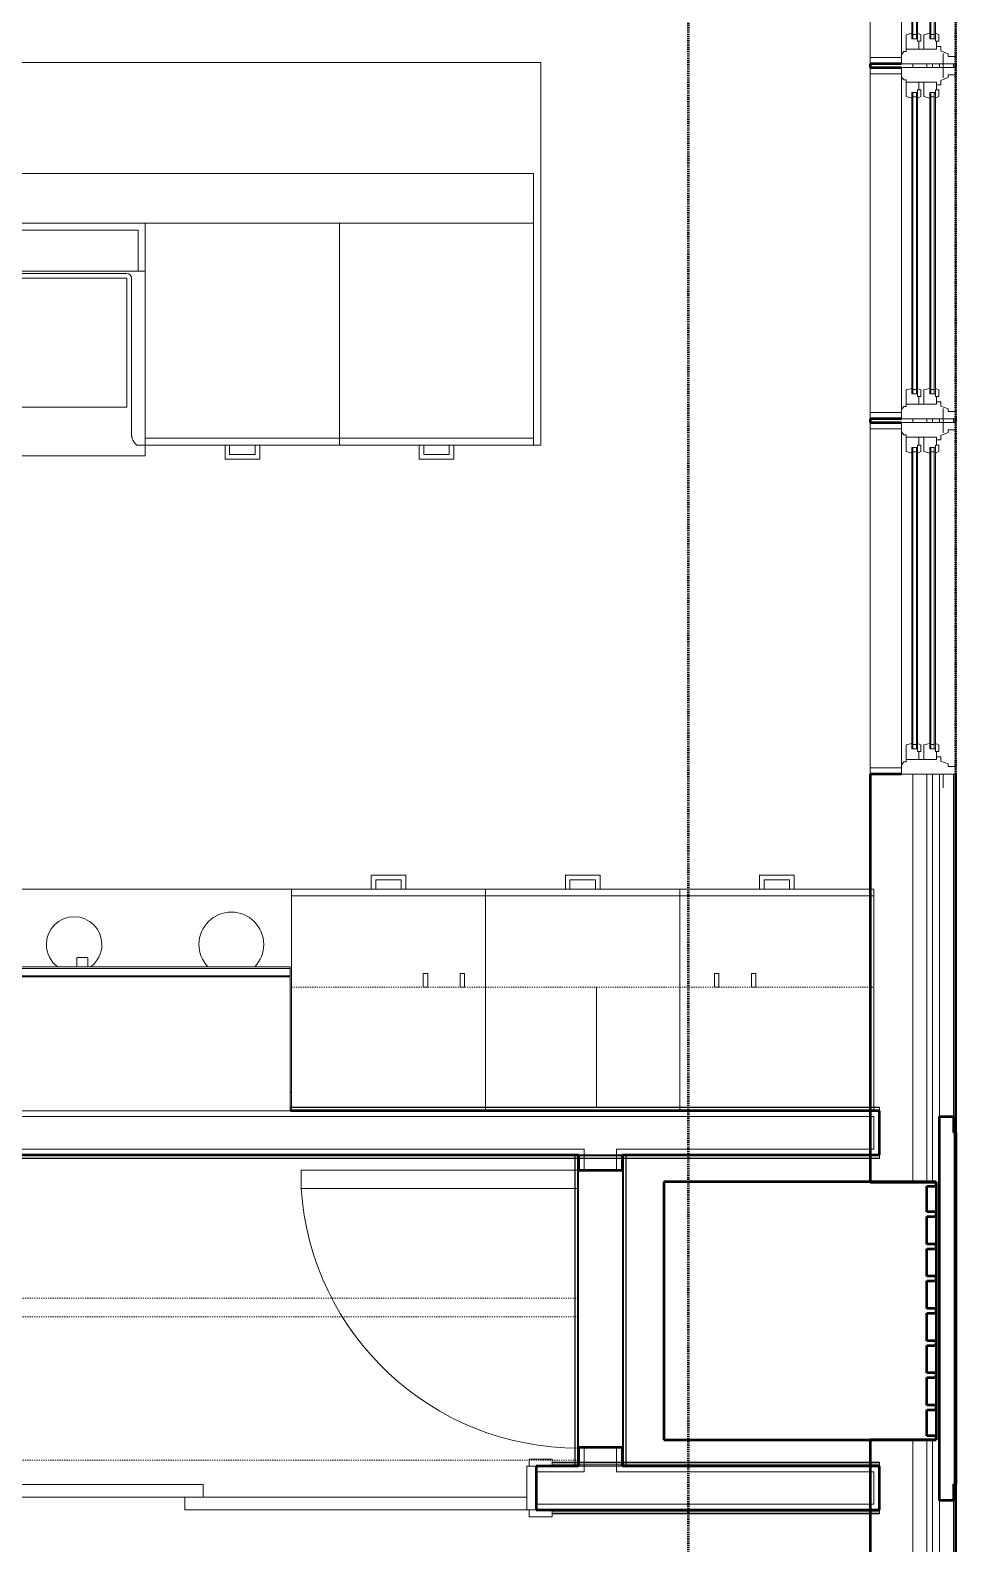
# Model space of a CAD drawing. Header units: inches. Extents: x -4235 to -464, y 9767 to 12347.
# Drawn here: x -2168 to -2067.9, y 10543.9 to 10707.6 of the extents above; entities that cross this region are included whole.
import ezdxf

# ---------------------------------------------------------------- set-up
doc = ezdxf.new("R2010")
doc.units = ezdxf.units.IN
doc.header["$MEASUREMENT"] = 0
doc.linetypes.add('Dash', pattern=[0.25, 0.125, -0.125])
doc.linetypes.add('Dash 1_16_', pattern=[0.125, 0.0625, -0.0625])
for name, color, linetype, lineweight in [('0-1', 170, 'Continuous', 5), ('0-2', 10, 'Continuous', 9), ('A-DOOR-1', 7, 'Continuous', 9), ('A-DOOR-2', 130, 'Continuous', 20), ('A-DOOR-FRAM-1', 130, 'Continuous', 20), ('A-GENM', 5, 'Continuous', 9), ('A-GENM-5', 5, 'Continuous', 50), ('A-GLAZ-1', 151, 'Continuous', 9), ('A-GLAZ-2', 151, 'Continuous', 20), ('A-GLAZ-3', 151, 'Continuous', 50), ('A-WALL', 113, 'Continuous', 13), ('A-WALL-1', 250, 'Continuous', 50), ('A-WALL-2', 50, 'Continuous', 13), ('A-WALL-3', 10, 'Continuous', 9), ('A-WALL-4', 254, 'Continuous', 9), ('A-WALL-5', 7, 'Continuous', 9), ('A-WALL-6', 113, 'Continuous', 9), ('A-WALL-7', 113, 'Continuous', 50), ('C-PROP-LINE-1', 91, 'Dash 1_16_', 50), ('P-SANR-FIXT-1', 7, 'Continuous', 9), ('P-SANR-FIXT-2', 254, 'Continuous', 9), ('Q-CASE-1', 254, 'Continuous', 9), ('Q-CASE-2', 7, 'Continuous', 9), ('Q-CASE-3', 7, 'Dash', 9), ('Q-CASE-4', 10, 'Continuous', 9), ('Q-CASE-HDLN-1', 7, 'Dash', 9), ('Q-SPCQ-1', 7, 'Continuous', 9)]:
    doc.layers.add(name, color=color, linetype=linetype, lineweight=lineweight)

# ---------------------------------------------------------------- blocks, each defined once
blk = doc.blocks.new('Basic Wall _ INT - W4BØF - _5_8 GYP - 2X4 WOOD_BATT_ - 5_8 GYP_ - ___-2694542-BACKGROUND - 3RD FLOOR')
at = {"layer": 'A-WALL-3'}
for p, q in [((-2139.89, 10591.11), (-2077.17, 10591.11)), ((-2077.17, 10591.17), (-2076.8, 10591.17)), ((-2077.17, 10591.11), (-2076.8, 10591.11)), ((-2076.8, 10591.11), (-2076.17, 10591.11)), ((-2076.17, 10591.11), (-2076.17, 10591.17)), ((-2076.17, 10590.96), (-2076.17, 10591.11)), ((-2077.17, 10590.88), (-2139.89, 10590.88)), ((-2077.17, 10590.75), (-2139.89, 10590.75)), ((-2076.8, 10590.88), (-2077.17, 10590.88)), ((-2076.8, 10590.75), (-2077.17, 10590.75)), ((-2076.17, 10590.75), (-2076.8, 10590.75)), ((-2076.17, 10590.89), (-2076.17, 10590.96)), ((-2076.17, 10590.75), (-2076.17, 10590.78))]:
    blk.add_line(p, q, dxfattribs=at)
at = {"layer": 'A-WALL-4'}
for p, q in [((-2139.89, 10591.17), (-2077.17, 10591.17)), ((-2076.8, 10591.17), (-2076.17, 10591.17)), ((-2076.17, 10591.17), (-2076.17, 10590.9)), ((-2076.17, 10590.88), (-2076.8, 10590.88)), ((-2076.17, 10590.9), (-2076.17, 10590.88)), ((-2076.17, 10590.88), (-2076.17, 10590.86)), ((-2076.17, 10590.86), (-2076.17, 10590.8)), ((-2076.17, 10590.8), (-2076.17, 10590.75))]:
    blk.add_line(p, q, dxfattribs=at)
blk = doc.blocks.new('Basic Wall _ INT - W4BØF - _5_8 GYP - 2X4 WOOD_BATT_ - 5_8 GYP_ - ___-2694541-BACKGROUND - 3RD FLOOR')
at = {"layer": 'A-WALL-3'}
for p, q in [((-2109.14, 10585.65), (-2109.02, 10585.65)), ((-2109.02, 10585.65), (-2108.93, 10585.65)), ((-2108.93, 10585.65), (-2108.87, 10585.65)), ((-2103.97, 10586), (-2108.72, 10586)), ((-2108.72, 10585.65), (-2103.97, 10585.65)), ((-2103.83, 10585.65), (-2103.77, 10585.65)), ((-2103.77, 10585.65), (-2103.68, 10585.65)), ((-2103.68, 10585.65), (-2103.56, 10585.65)), ((-2076.17, 10586), (-2077.17, 10586)), ((-2077.17, 10585.65), (-2076.17, 10585.65)), ((-2076.17, 10585.98), (-2076.17, 10586)), ((-2076.17, 10585.8), (-2076.17, 10585.86)), ((-2076.17, 10585.65), (-2076.17, 10585.8)), ((-2076.17, 10585.59), (-2076.17, 10585.65))]:
    blk.add_line(p, q, dxfattribs=at)
at = {"layer": 'A-WALL-4'}
for p, q in [((-2108.72, 10586), (-2261.29, 10586)), ((-2260.87, 10585.65), (-2109.14, 10585.65)), ((-2109.14, 10585.59), (-2109.02, 10585.59)), ((-2109.02, 10585.59), (-2108.93, 10585.59)), ((-2108.93, 10585.59), (-2108.87, 10585.59)), ((-2108.72, 10585.88), (-2103.97, 10585.88)), ((-2108.72, 10585.59), (-2103.97, 10585.59)), ((-2077.17, 10586), (-2103.97, 10586)), ((-2103.83, 10585.59), (-2103.77, 10585.59)), ((-2103.77, 10585.59), (-2103.68, 10585.59)), ((-2103.68, 10585.59), (-2103.56, 10585.59)), ((-2103.56, 10585.65), (-2077.17, 10585.65)), ((-2077.17, 10585.88), (-2076.17, 10585.88)), ((-2077.17, 10585.59), (-2076.17, 10585.59)), ((-2076.17, 10586), (-2076.17, 10585.96)), ((-2076.17, 10585.96), (-2076.17, 10585.9)), ((-2076.17, 10585.9), (-2076.17, 10585.89)), ((-2076.17, 10585.89), (-2076.17, 10585.88)), ((-2076.17, 10585.88), (-2076.17, 10585.88)), ((-2076.17, 10585.88), (-2076.17, 10585.71)), ((-2076.17, 10585.71), (-2076.17, 10585.59))]:
    blk.add_line(p, q, dxfattribs=at)
at = {"layer": 'A-WALL-5'}
for p, q in [((-2261.29, 10585.88), (-2108.72, 10585.88)), ((-2260.87, 10585.59), (-2109.14, 10585.59)), ((-2103.97, 10585.88), (-2077.17, 10585.88)), ((-2103.56, 10585.59), (-2077.17, 10585.59))]:
    blk.add_line(p, q, dxfattribs=at)
blk = doc.blocks.new('Basic Wall _ INT - W4BØF - _5_8 GYP - 2X4 WOOD_BATT_ - 5_8 GYP_ - ___-2694543-BACKGROUND - 3RD FLOOR')
at = {"layer": 'A-WALL-3'}
for p, q in [((-2111.57, 10547.6), (-2112.79, 10547.6)), ((-2076.17, 10547.6), (-2077.17, 10547.6)), ((-2077.17, 10547.25), (-2076.17, 10547.25)), ((-2076.17, 10547.58), (-2076.17, 10547.6)), ((-2076.17, 10547.25), (-2076.17, 10547.46)), ((-2076.17, 10547.19), (-2076.17, 10547.25))]:
    blk.add_line(p, q, dxfattribs=at)
at = {"layer": 'A-WALL-4'}
for p, q in [((-2077.17, 10547.6), (-2111.57, 10547.6)), ((-2111.57, 10547.25), (-2077.17, 10547.25)), ((-2077.17, 10547.48), (-2076.17, 10547.48)), ((-2077.17, 10547.19), (-2076.17, 10547.19)), ((-2076.17, 10547.6), (-2076.17, 10547.56)), ((-2076.17, 10547.56), (-2076.17, 10547.48)), ((-2076.17, 10547.48), (-2076.17, 10547.19))]:
    blk.add_line(p, q, dxfattribs=at)
at = {"layer": 'A-WALL-5'}
for p, q in [((-2111.57, 10547.48), (-2077.17, 10547.48)), ((-2111.57, 10547.19), (-2077.17, 10547.19))]:
    blk.add_line(p, q, dxfattribs=at)
blk = doc.blocks.new('Basic Wall _ INT - W4BØF - _5_8 GYP - 2X4 WOOD_BATT_ - 5_8 GYP_ - ___-2694544-BACKGROUND - 3RD FLOOR')
at = {"layer": 'A-WALL-3'}
for p, q in [((-2111.57, 10552.35), (-2113.32, 10552.35)), ((-2109.14, 10552.71), (-2109.02, 10552.71)), ((-2109.02, 10552.71), (-2108.93, 10552.71)), ((-2108.93, 10552.71), (-2108.87, 10552.71)), ((-2108.72, 10552.71), (-2103.97, 10552.71)), ((-2103.97, 10552.35), (-2108.72, 10552.35)), ((-2103.83, 10552.71), (-2103.77, 10552.71)), ((-2103.77, 10552.71), (-2103.68, 10552.71)), ((-2103.68, 10552.71), (-2103.56, 10552.71)), ((-2077.17, 10552.71), (-2076.17, 10552.71)), ((-2076.17, 10552.35), (-2077.17, 10552.35)), ((-2076.17, 10552.71), (-2076.17, 10552.77)), ((-2076.17, 10552.56), (-2076.17, 10552.71)), ((-2076.17, 10552.49), (-2076.17, 10552.56)), ((-2076.17, 10552.35), (-2076.17, 10552.38))]:
    blk.add_line(p, q, dxfattribs=at)
at = {"layer": 'A-WALL-4'}
for p, q in [((-2111.57, 10552.71), (-2109.14, 10552.71)), ((-2108.72, 10552.35), (-2111.57, 10552.35)), ((-2109.14, 10552.77), (-2109.02, 10552.77)), ((-2109.02, 10552.77), (-2108.93, 10552.77)), ((-2108.93, 10552.77), (-2108.87, 10552.77)), ((-2108.72, 10552.77), (-2103.97, 10552.77)), ((-2104.01, 10552.48), (-2108.68, 10552.48)), ((-2077.17, 10552.35), (-2103.97, 10552.35)), ((-2103.83, 10552.77), (-2103.77, 10552.77)), ((-2103.77, 10552.77), (-2103.68, 10552.77)), ((-2103.68, 10552.77), (-2103.56, 10552.77)), ((-2103.56, 10552.71), (-2077.17, 10552.71)), ((-2077.17, 10552.77), (-2076.17, 10552.77)), ((-2076.17, 10552.48), (-2077.17, 10552.48)), ((-2076.17, 10552.77), (-2076.17, 10552.48)), ((-2076.17, 10552.48), (-2076.17, 10552.44)), ((-2076.17, 10552.48), (-2076.17, 10552.48)), ((-2076.17, 10552.44), (-2076.17, 10552.42)), ((-2076.17, 10552.42), (-2076.17, 10552.4)), ((-2076.17, 10552.4), (-2076.17, 10552.35))]:
    blk.add_line(p, q, dxfattribs=at)
at = {"layer": 'A-WALL-5'}
for p, q in [((-2111.57, 10552.77), (-2109.14, 10552.77)), ((-2108.72, 10552.48), (-2111.57, 10552.48)), ((-2077.17, 10552.48), (-2103.97, 10552.48)), ((-2103.56, 10552.77), (-2077.17, 10552.77))]:
    blk.add_line(p, q, dxfattribs=at)
blk = doc.blocks.new('Basic Wall _ INT - W4BØF - _5_8 GYP - 2X4 WOOD_BATT_ - 5_8 GYP_ - ___-2694545-BACKGROUND - 3RD FLOOR')
at = {"layer": 'A-WALL-3'}
for p, q in [((-2109.07, 10586), (-2109.14, 10586)), ((-2109.14, 10586), (-2108.85, 10586)), ((-2108.93, 10586), (-2109.07, 10586)), ((-2109.07, 10585.85), (-2109.07, 10585.8)), ((-2109.07, 10585.79), (-2109.07, 10585.71)), ((-2109.07, 10585.69), (-2109.07, 10585.59)), ((-2108.86, 10586), (-2108.93, 10586)), ((-2108.85, 10586), (-2108.79, 10586)), ((-2108.72, 10586), (-2108.75, 10586)), ((-2108.85, 10552.35), (-2109.14, 10552.35)), ((-2109.14, 10552.35), (-2109.07, 10552.35)), ((-2109.07, 10552.75), (-2109.07, 10552.65)), ((-2109.07, 10552.64), (-2109.07, 10552.56)), ((-2109.07, 10552.55), (-2109.07, 10552.5)), ((-2109.07, 10552.35), (-2108.93, 10552.35)), ((-2108.93, 10552.35), (-2108.86, 10552.35)), ((-2108.79, 10552.35), (-2108.85, 10552.35)), ((-2108.75, 10552.35), (-2108.72, 10552.35))]:
    blk.add_line(p, q, dxfattribs=at)
at = {"layer": 'A-WALL-4'}
for p, q in [((-2109.14, 10585.85), (-2109.14, 10585.8)), ((-2109.14, 10585.79), (-2109.14, 10585.71)), ((-2109.14, 10585.69), (-2109.14, 10585.59)), ((-2109.07, 10585.59), (-2109.07, 10552.77)), ((-2108.79, 10586), (-2108.77, 10586)), ((-2108.77, 10586), (-2108.72, 10586)), ((-2108.72, 10584.35), (-2108.72, 10586)), ((-2108.72, 10552.35), (-2108.72, 10554.35)), ((-2109.14, 10552.76), (-2109.14, 10552.65)), ((-2109.14, 10552.64), (-2109.14, 10552.56)), ((-2109.14, 10552.55), (-2109.14, 10552.5)), ((-2108.77, 10552.35), (-2108.79, 10552.35)), ((-2108.72, 10552.35), (-2108.77, 10552.35))]:
    blk.add_line(p, q, dxfattribs=at)
at = {"layer": 'A-WALL-5'}
for p, q in [((-2109.14, 10585.59), (-2109.14, 10552.77)), ((-2108.85, 10586), (-2108.85, 10552.35)), ((-2108.72, 10554.35), (-2108.72, 10584.35))]:
    blk.add_line(p, q, dxfattribs=at)
blk = doc.blocks.new('Basic Wall _ INT - W4BØF - _5_8 GYP - 2X4 WOOD_BATT_ - 5_8 GYP_ - ___-2694546-BACKGROUND - 3RD FLOOR')
at = {"layer": 'A-WALL-3'}
for p, q in [((-2103.95, 10586), (-2103.97, 10586)), ((-2103.91, 10586), (-2103.85, 10586)), ((-2103.85, 10586), (-2103.56, 10586)), ((-2103.77, 10586), (-2103.83, 10586)), ((-2103.62, 10586), (-2103.77, 10586)), ((-2103.56, 10586), (-2103.62, 10586)), ((-2103.62, 10585.85), (-2103.62, 10585.8)), ((-2103.62, 10585.79), (-2103.62, 10585.71)), ((-2103.62, 10585.69), (-2103.62, 10585.59)), ((-2103.97, 10552.35), (-2103.95, 10552.35)), ((-2103.85, 10552.35), (-2103.91, 10552.35)), ((-2103.56, 10552.35), (-2103.85, 10552.35)), ((-2103.83, 10552.35), (-2103.77, 10552.35)), ((-2103.77, 10552.35), (-2103.62, 10552.35)), ((-2103.62, 10552.74), (-2103.62, 10552.65)), ((-2103.62, 10552.63), (-2103.62, 10552.56)), ((-2103.62, 10552.35), (-2103.56, 10552.35))]:
    blk.add_line(p, q, dxfattribs=at)
at = {"layer": 'A-WALL-4'}
for p, q in [((-2103.97, 10586), (-2103.93, 10586)), ((-2103.97, 10584.35), (-2103.97, 10586)), ((-2103.93, 10586), (-2103.91, 10586)), ((-2103.62, 10585.59), (-2103.62, 10552.77)), ((-2103.56, 10585.85), (-2103.56, 10585.8)), ((-2103.56, 10585.79), (-2103.56, 10585.71)), ((-2103.56, 10585.69), (-2103.56, 10585.59)), ((-2103.97, 10552.35), (-2103.97, 10554.35)), ((-2103.93, 10552.35), (-2103.97, 10552.35)), ((-2103.91, 10552.35), (-2103.93, 10552.35)), ((-2103.56, 10552.74), (-2103.56, 10552.65)), ((-2103.56, 10552.62), (-2103.56, 10552.56))]:
    blk.add_line(p, q, dxfattribs=at)
at = {"layer": 'A-WALL-5'}
for p, q in [((-2103.85, 10552.35), (-2103.85, 10586)), ((-2103.56, 10585.59), (-2103.56, 10552.77)), ((-2103.97, 10554.35), (-2103.97, 10584.35))]:
    blk.add_line(p, q, dxfattribs=at)
blk = doc.blocks.new('SWING - SINGLE - FLUSH - 30_ x 70_ - MAGIC PAK DOOR - ACOUSTICAL SEAL - IN CLOSET-3199421-BACKGROUND - 3RD FLOOR')
at = {"layer": 'A-DOOR-1'}
blk.add_arc((15, 2.375), 30.067, 93.81407, 180, dxfattribs=at)
at = {"layer": 'A-DOOR-2'}
for p, q in [((13, 2.375), (13, 32.375)), ((15, 32.375), (13, 32.375)), ((15, 2.375), (15, 32.375)), ((15, 2.375), (13, 2.375))]:
    blk.add_line(p, q, dxfattribs=at)
blk = doc.blocks.new('SLIDING - FLUSH - 6-0 x 6-8-3203587-BACKGROUND - 3RD FLOOR')
at = {"layer": 'A-DOOR-1'}
for p, q in [((-36.25, 3), (-38.75, 3)), ((-38.75, 3), (-38.75, 2.25)), ((-38.75, 2.25), (-36.25, 2.25)), ((-36.25, 2.25), (-36.25, 3)), ((36.25, 3), (36.25, 2.25)), ((38.75, 3), (36.25, 3)), ((36.25, 2.25), (38.75, 2.25)), ((38.75, 2.25), (38.75, 3)), ((-36.25, -2.5), (-38.75, -2.5)), ((-38.75, -2.5), (-38.75, -3.25)), ((-38.75, -3.25), (-36.25, -3.25)), ((-36.25, -3.25), (-36.25, -2.5)), ((38.75, -2.5), (36.25, -2.5)), ((36.25, -2.5), (36.25, -3.25)), ((36.25, -3.25), (38.75, -3.25)), ((38.75, -3.25), (38.75, -2.5))]:
    blk.add_line(p, q, dxfattribs=at)
at = {"layer": 'A-DOOR-2'}
for p, q in [((1, 2.25), (-36, 2.25)), ((-36, 2.25), (-36, 0.875)), ((1, 0.875), (1, 2.25)), ((-36, 0.875), (1, 0.875)), ((36, 0.875), (-1, 0.875)), ((-1, 0.875), (-1, -0.5)), ((36, -0.5), (36, 0.875)), ((-1, -0.5), (36, -0.5))]:
    blk.add_line(p, q, dxfattribs=at)
at = {"layer": 'A-DOOR-FRAM-1'}
for p, q in [((-36, 2.25), (-37, 2.25)), ((-37, 2.25), (-37, -2.5)), ((-36, -2.5), (-36, 2.25)), ((37, 2.25), (36, 2.25)), ((36, 2.25), (36, -2.5)), ((37, -2.5), (37, 2.25)), ((-37, -2.5), (-36, -2.5)), ((36, -2.5), (37, -2.5))]:
    blk.add_line(p, q, dxfattribs=at)
blk = doc.blocks.new('OD_CW_Closet - OD_CW_Closet-3211085-BACKGROUND - 3RD FLOOR')
at = {"layer": 'Q-CASE-HDLN-1'}
for p, q in [((0.74, -24), (0.74, 9)), ((0.74, 9), (153.3, 9)), ((0.74, -6.5), (153.3, -6.5)), ((0.74, -8.5), (153.3, -8.5)), ((153.3, -24), (0.74, -24))]:
    blk.add_line(p, q, dxfattribs=at)
blk = doc.blocks.new('Range - 24_ x 30_-V230-BACKGROUND - 3RD FLOOR')
at = {"layer": 'Q-SPCQ-1'}
blk.add_line((0, 22), (0.12, 22), dxfattribs=at)
for centre, radius, start, end in [((6.5, 6), 3.5, 136.4352, 180), ((6.5, 6), 3.5, 81.0228, 98.9772), ((6.5, 6), 3.5, 360, 43.611), ((23.5, 6), 3, 126.1227, 180), ((23.5, 6), 3, 360, 53.8773), ((6.5, 6), 3.5, 180, 0), ((23.5, 6), 3, 180, 360)]:
    blk.add_arc(centre, radius, start, end, dxfattribs=at)
blk = doc.blocks.new('Base Cabinet 4 Drawer 254 - Base Cabinet 4 Drawer 254 21_-2569778-BACKGROUND - 3RD FLOOR')
at = {"layer": 'Q-CASE-1'}
for p, q in [((-9.76, 24), (11.24, 24)), ((-9.76, 23.25), (-9.76, 24)), ((11.24, 23.25), (-9.76, 23.25)), ((-9.76, 23.25), (-9.76, 0.37)), ((-0.64, 24), (-1.14, 24)), ((2.11, 24), (2.61, 24)), ((11.24, 24), (11.24, 23.25)), ((11.24, 0.37), (11.24, 23.25))]:
    blk.add_line(p, q, dxfattribs=at)
at = {"layer": 'Q-CASE-2'}
for p, q in [((2.61, 25.5), (-1.14, 25.5)), ((-1.14, 25.5), (-1.14, 24)), ((-0.64, 24), (-0.64, 25)), ((-0.64, 25), (2.11, 25)), ((2.11, 25), (2.11, 24)), ((2.61, 24), (2.61, 25.5))]:
    blk.add_line(p, q, dxfattribs=at)
at = {"layer": 'Q-CASE-4'}
for p, q in [((-0.64, 24), (-1.14, 24)), ((-0.64, 24), (-1.14, 24)), ((-0.64, 24), (-1.14, 24)), ((2.11, 24), (2.61, 24)), ((2.11, 24), (2.61, 24)), ((2.11, 24), (2.61, 24)), ((-9.76, 0.37), (-9.76, 0)), ((11.24, 0), (11.24, 0.37)), ((-9.76, 0), (11.24, 0))]:
    blk.add_line(p, q, dxfattribs=at)
blk = doc.blocks.new('Base Cabinet 3 Drawer 230 - Base Cabinet 3 Drawer 230 21_-2578998-BACKGROUND - 3RD FLOOR')
at = {"layer": 'Q-CASE-1'}
for p, q in [((-9.76, 24), (11.24, 24)), ((-9.76, 23.25), (-9.76, 24)), ((11.24, 23.25), (-9.76, 23.25)), ((-9.76, 23.25), (-9.76, 0.38)), ((-0.64, 24), (-1.14, 24)), ((2.11, 24), (2.61, 24)), ((11.24, 24), (11.24, 23.25)), ((11.24, 0.38), (11.24, 23.25))]:
    blk.add_line(p, q, dxfattribs=at)
at = {"layer": 'Q-CASE-2'}
for p, q in [((2.61, 25.5), (-1.14, 25.5)), ((-1.14, 25.5), (-1.14, 24)), ((-0.64, 24), (-0.64, 25)), ((-0.64, 25), (2.11, 25)), ((2.11, 25), (2.11, 24)), ((2.61, 24), (2.61, 25.5))]:
    blk.add_line(p, q, dxfattribs=at)
at = {"layer": 'Q-CASE-4'}
for p, q in [((-0.64, 24), (-1.14, 24)), ((-0.64, 24), (-1.14, 24)), ((2.11, 24), (2.61, 24)), ((2.11, 24), (2.61, 24)), ((-9.76, 0.38), (-9.76, 0)), ((11.24, 0), (11.24, 0.38)), ((-9.76, 0), (11.24, 0))]:
    blk.add_line(p, q, dxfattribs=at)
blk = doc.blocks.new('Base Cabinet 3 Drawer 230 - Base Cabinet 3 Drawer 230 21_-V231-BACKGROUND - 3RD FLOOR')
at = {"layer": 'Q-CASE-1'}
for p, q in [((-9.76, 24), (10.84, 24)), ((-9.76, 23.25), (-9.76, 24)), ((10.84, 23.25), (-9.76, 23.25)), ((-9.76, 23.25), (-9.76, 0.37)), ((-0.64, 24), (-1.14, 24)), ((2.11, 24), (2.61, 24)), ((11.24, 24), (11.24, 23.25)), ((11.24, 0), (11.24, 23.25))]:
    blk.add_line(p, q, dxfattribs=at)
at = {"layer": 'Q-CASE-2'}
for p, q in [((2.61, 25.5), (-1.14, 25.5)), ((-1.14, 25.5), (-1.14, 24)), ((-0.64, 24), (-0.64, 25)), ((-0.64, 25), (2.11, 25)), ((2.11, 25), (2.11, 24)), ((2.61, 24), (2.61, 25.5))]:
    blk.add_line(p, q, dxfattribs=at)
at = {"layer": 'Q-CASE-4'}
for p, q in [((-0.64, 24), (-1.14, 24)), ((-0.64, 24), (-1.14, 24)), ((2.11, 24), (2.61, 24)), ((2.11, 24), (2.61, 24)), ((10.84, 24), (11.21, 24)), ((11.21, 23.25), (10.84, 23.25)), ((-9.76, 0.37), (-9.76, 0)), ((-9.76, 0), (10.84, 0)), ((10.84, 0), (11.21, 0))]:
    blk.add_line(p, q, dxfattribs=at)
blk = doc.blocks.new('300 Series Wall Hung Cabinet_302 - 30_ X 36_-2573882-BACKGROUND - 3RD FLOOR')
at = {"layer": 'Q-CASE-2'}
for p, q in [((-1.76, 14.69), (-2.25, 14.69)), ((-2.25, 14.69), (-2.25, 13.19)), ((-1.76, 13.19), (-2.25, 13.19)), ((-1.76, 13.19), (-1.76, 14.69)), ((2.24, 14.69), (1.75, 14.69)), ((1.75, 14.69), (1.75, 13.19)), ((2.24, 13.19), (1.75, 13.19)), ((2.24, 13.19), (2.24, 14.69))]:
    blk.add_line(p, q, dxfattribs=at)
at = {"layer": 'Q-CASE-3'}
for p, q in [((-15, 0.19), (-15, 13.19)), ((-15, 13.19), (15, 13.19)), ((15, 13.19), (15, 0.19)), ((15, 0.19), (-15, 0.19))]:
    blk.add_line(p, q, dxfattribs=at)
blk = doc.blocks.new('30quot_MicrowaveVent_11166 - 70cm miele oven-2322118-BACKGROUND - 3RD FLOOR')
at = {"layer": 'Q-CASE-2'}
for p, q in [((-14.2, -14.49), (-14.2, 0)), ((15.68, 0), (-14.2, 0)), ((15.68, 0), (15.68, -14.49)), ((15.68, -14.49), (-14.2, -14.49)), ((-14.2, -14.61), (15.68, -14.61)), ((-14.2, -15.39), (-14.2, -14.61)), ((15.68, -14.61), (15.68, -15.39)), ((-14.2, -15.6), (-14.2, -15.39)), ((-14.2, -15.39), (15.68, -15.39)), ((-14.2, -15.6), (15.68, -15.6)), ((7.69, -16.55), (7.69, -15.63)), ((8.88, -15.63), (8.88, -16.55)), ((15.68, -15.39), (15.68, -15.6)), ((7.69, -16.6), (8.88, -16.6))]:
    blk.add_line(p, q, dxfattribs=at)
blk = doc.blocks.new('Vanity Cabinet-Double Door - 33_-V233-BACKGROUND - 3RD FLOOR')
at = {"layer": 'Q-CASE-1'}
for p, q in [((-15.76, 5.17), (-15.76, 0)), ((-15.76, 5.17), (-15.76, 0)), ((-15.01, 5.2), (-15.01, 0.75)), ((16.49, 0.75), (16.49, 5.16)), ((17.24, 0), (17.24, 5.2)), ((17.24, 0), (17.24, 5.2)), ((-15.01, 0.75), (-0.34, 0.75)), ((1.82, 0.75), (16.49, 0.75))]:
    blk.add_line(p, q, dxfattribs=at)
at = {"layer": 'Q-CASE-4'}
blk.add_line((-15.76, 0), (17.24, 0), dxfattribs=at)
blk.add_line((-15.76, 0), (17.24, 0), dxfattribs=at)
blk.add_line((-15.76, 0), (17.24, 0), dxfattribs=at)
blk = doc.blocks.new('Base Cabinet 3 Drawer 230 - Base Cabinet 3 Drawer 230 21_-V234-BACKGROUND - 3RD FLOOR')
at = {"layer": 'Q-CASE-1'}
for p, q in [((-9.76, 24), (11.24, 24)), ((-9.76, 23.25), (-9.76, 24)), ((11.24, 23.25), (-9.76, 23.25)), ((-9.76, 23.25), (-9.76, 0)), ((-0.64, 24), (-1.14, 24)), ((2.11, 24), (2.61, 24)), ((11.24, 24), (11.24, 23.25)), ((11.24, 0), (11.24, 23.25)), ((-9.76, 0), (11.24, 0))]:
    blk.add_line(p, q, dxfattribs=at)
at = {"layer": 'Q-CASE-2'}
for p, q in [((2.61, 25.5), (-1.14, 25.5)), ((-1.14, 25.5), (-1.14, 24)), ((-0.64, 24), (-0.64, 25)), ((-0.64, 25), (2.11, 25)), ((2.11, 25), (2.11, 24)), ((2.61, 24), (2.61, 25.5))]:
    blk.add_line(p, q, dxfattribs=at)
at = {"layer": 'Q-CASE-4'}
for p, q in [((-0.64, 24), (-1.14, 24)), ((-0.64, 24), (-1.14, 24)), ((2.11, 24), (2.61, 24)), ((2.11, 24), (2.61, 24))]:
    blk.add_line(p, q, dxfattribs=at)
blk = doc.blocks.new('Stainless Steel Farmhous Kitchen Sink - Stainless Steel Farmhous Kitchen Sink-V258-BACKGROUND - 3RD FLOOR')
at = {"layer": 'P-SANR-FIXT-1'}
for p, q in [((-33, 22.2), (-33, 21.04)), ((0, 22.2), (-33, 22.2)), ((0, 21.04), (0, 22.2)), ((-31, 3), (-31, 16.96)), ((-31, 16.96), (-2, 16.96)), ((-2, 16.96), (-2, 3)), ((-17.08, 3), (-31, 3)), ((-2, 3), (-15.65, 3))]:
    blk.add_line(p, q, dxfattribs=at)
at = {"layer": 'P-SANR-FIXT-2'}
for p, q in [((-33, 21.04), (-33, 2.25)), ((0, 2.25), (0, 21.04)), ((-33, 2.25), (-17.09, 2.25)), ((-15.89, 2.25), (0, 2.25))]:
    blk.add_line(p, q, dxfattribs=at)
blk = doc.blocks.new('300 Series Wall Hung Cabinet_302 - 33_ X 36_-2610278-BACKGROUND - 3RD FLOOR')
at = {"layer": 'Q-CASE-2'}
for p, q in [((-1.76, 14.69), (-2.25, 14.69)), ((-2.25, 14.69), (-2.25, 13.19)), ((-1.76, 13.19), (-2.25, 13.19)), ((-1.76, 13.19), (-1.76, 14.69)), ((2.24, 14.69), (1.75, 14.69)), ((1.75, 14.69), (1.75, 13.19)), ((2.24, 13.19), (1.75, 13.19)), ((2.24, 13.19), (2.24, 14.69))]:
    blk.add_line(p, q, dxfattribs=at)
at = {"layer": 'Q-CASE-3'}
for p, q in [((-16.5, 0.19), (-16.5, 13.19)), ((-16.5, 13.19), (16.5, 13.19)), ((16.5, 13.19), (16.5, 0.19)), ((16.5, 0.19), (-16.5, 0.19))]:
    blk.add_line(p, q, dxfattribs=at)
blk = doc.blocks.new('CTR - 1st Phase - Unit Layouts_rvt-2-BACKGROUND - 3RD FLOOR')
at = {"layer": 'A-WALL-1'}
for p, q in [((-2076.17, 10590.75), (-2139.89, 10590.75)), ((-2076.17, 10590.13), (-2076.17, 10590.75)), ((-2076.17, 10586.63), (-2076.17, 10590.13)), ((-2076.17, 10586), (-2076.17, 10586.63)), ((-2261.29, 10586), (-2108.72, 10586)), ((-2108.72, 10586), (-2108.72, 10584.35)), ((-2103.97, 10586), (-2076.17, 10586)), ((-2103.97, 10584.35), (-2103.97, 10586)), ((-2108.72, 10584.35), (-2103.97, 10584.35)), ((-2103.97, 10554.35), (-2108.72, 10554.35)), ((-2108.72, 10554.35), (-2108.72, 10552.35)), ((-2103.97, 10552.35), (-2103.97, 10554.35)), ((-2108.72, 10552.35), (-2113.32, 10552.35)), ((-2113.32, 10552.35), (-2113.32, 10547.6)), ((-2076.17, 10552.35), (-2103.97, 10552.35)), ((-2076.17, 10551.73), (-2076.17, 10552.35)), ((-2076.17, 10548.23), (-2076.17, 10551.73)), ((-2113.32, 10547.6), (-2076.17, 10547.6)), ((-2076.17, 10547.6), (-2076.17, 10548.23))]:
    blk.add_line(p, q, dxfattribs=at)
at = {"layer": 'A-WALL-2'}
for p, q in [((-2239.4, 10590.13), (-2076.8, 10590.13)), ((-2076.8, 10586.63), (-2076.8, 10590.13)), ((-2250.56, 10586.63), (-2108.1, 10586.63)), ((-2108.1, 10586), (-2108.1, 10586.63)), ((-2104.6, 10586.63), (-2076.8, 10586.63)), ((-2104.6, 10586), (-2104.6, 10586.63)), ((-2108.1, 10586), (-2108.1, 10584.35)), ((-2104.6, 10586), (-2104.6, 10584.35)), ((-2108.1, 10554.35), (-2108.1, 10552.35)), ((-2104.6, 10554.35), (-2104.6, 10552.35)), ((-2108.1, 10551.73), (-2108.1, 10552.35)), ((-2104.6, 10551.73), (-2104.6, 10552.35)), ((-2113.32, 10551.73), (-2108.1, 10551.73)), ((-2104.6, 10551.73), (-2076.8, 10551.73)), ((-2076.8, 10548.23), (-2076.8, 10551.73)), ((-2113.32, 10548.23), (-2076.8, 10548.23))]:
    blk.add_line(p, q, dxfattribs=at)
at = {"layer": 'A-WALL-3'}
for p, q in [((-2113.58, 10692.13), (-2249.58, 10692.13)), ((-2113.58, 10692.13), (-2113.58, 10686.75)), ((-2188.58, 10686.75), (-2155.58, 10686.75)), ((-2155.58, 10686.75), (-2113.58, 10686.75)), ((-2077.17, 10590.75), (-2139.89, 10590.75)), ((-2076.8, 10590.75), (-2077.17, 10590.75)), ((-2076.17, 10590.75), (-2076.8, 10590.75)), ((-2076.17, 10590.75), (-2076.17, 10586)), ((-2260.87, 10586), (-2109.14, 10586)), ((-2109.14, 10586), (-2108.87, 10586)), ((-2108.72, 10585.85), (-2108.72, 10585.8)), ((-2108.72, 10585.79), (-2108.72, 10585.71)), ((-2108.72, 10585.69), (-2108.72, 10585.59)), ((-2108.72, 10585.59), (-2108.72, 10552.77)), ((-2103.97, 10585.8), (-2103.97, 10585.85)), ((-2103.97, 10585.71), (-2103.97, 10585.79)), ((-2103.97, 10585.59), (-2103.97, 10585.69)), ((-2103.97, 10552.77), (-2103.97, 10585.59)), ((-2103.83, 10586), (-2103.56, 10586)), ((-2103.56, 10586), (-2077.17, 10586)), ((-2077.17, 10586), (-2076.17, 10586)), ((-2111.57, 10552.35), (-2113.32, 10552.35)), ((-2113.32, 10547.6), (-2113.32, 10552.35)), ((-2109.14, 10552.35), (-2111.57, 10552.35)), ((-2108.87, 10552.35), (-2109.14, 10552.35)), ((-2108.72, 10552.75), (-2108.72, 10552.65)), ((-2108.72, 10552.64), (-2108.72, 10552.56)), ((-2108.72, 10552.55), (-2108.72, 10552.5)), ((-2103.97, 10552.65), (-2103.97, 10552.74)), ((-2103.97, 10552.56), (-2103.97, 10552.63)), ((-2103.56, 10552.35), (-2103.83, 10552.35)), ((-2077.17, 10552.35), (-2103.56, 10552.35)), ((-2076.17, 10552.35), (-2077.17, 10552.35)), ((-2076.17, 10552.35), (-2076.17, 10547.6)), ((-2112.79, 10547.6), (-2111.57, 10547.6)), ((-2111.57, 10547.6), (-2077.17, 10547.6)), ((-2077.17, 10547.6), (-2076.17, 10547.6))]:
    blk.add_line(p, q, dxfattribs=at)
at = {"layer": 'A-WALL-4'}
for p, q in [((-2249.58, 10692.13), (-2113.58, 10692.13)), ((-2113.58, 10692.13), (-2113.58, 10686.75)), ((-2113.58, 10686.75), (-2249.58, 10686.75)), ((-2103.97, 10584.35), (-2108.72, 10584.35)), ((-2108.72, 10554.35), (-2103.97, 10554.35))]:
    blk.add_line(p, q, dxfattribs=at)
at = {"layer": 'A-WALL-5'}
for p, q in [((-2108.72, 10554.35), (-2108.72, 10584.35)), ((-2103.97, 10584.35), (-2103.97, 10554.35))]:
    blk.add_line(p, q, dxfattribs=at)
at = {"layer": 'A-WALL-6'}
for p, q in [((-2112.8, 10704.13), (-2250.33, 10704.13)), ((-2250.33, 10704.13), (-2112.8, 10704.13)), ((-2112.8, 10662.75), (-2112.8, 10704.13)), ((-2112.8, 10704.13), (-2112.8, 10662.75)), ((-2171.5, 10681.3), (-2157.58, 10681.3)), ((-2157.58, 10681.3), (-2171.5, 10681.3)), ((-2157.08, 10680.8), (-2157.08, 10663.95)), ((-2157.08, 10663.95), (-2157.08, 10680.8)), ((-2156.49, 10662.75), (-2112.8, 10662.75)), ((-2112.8, 10662.75), (-2156.49, 10662.75)), ((-2077.17, 10614.75), (-2203.03, 10614.75)), ((-2203.03, 10614.75), (-2077.17, 10614.75)), ((-2076.8, 10614.75), (-2077.17, 10614.75)), ((-2077.17, 10614.75), (-2076.8, 10614.75)), ((-2076.8, 10591.13), (-2076.8, 10614.75)), ((-2076.8, 10614.75), (-2076.8, 10591.13)), ((-2076.8, 10590.75), (-2076.8, 10591.13)), ((-2076.8, 10591.13), (-2076.8, 10590.75)), ((-2139.89, 10590.75), (-2077.17, 10590.75)), ((-2077.17, 10590.75), (-2139.89, 10590.75)), ((-2077.17, 10590.75), (-2076.8, 10590.75)), ((-2076.8, 10590.75), (-2077.17, 10590.75))]:
    blk.add_line(p, q, dxfattribs=at)
for centre, radius, start, end in [((-2157.58, 10680.8), 0.5, 0, 90), ((-2157.58, 10680.8), 0.5, 60, 90), ((-2157.58, 10680.8), 0.5, 0, 60), ((-2155.58, 10663.95), 1.5, 180, 232.7802), ((-2155.58, 10663.95), 1.5, 180, 219.5852), ((-2155.58, 10663.95), 1.5, 219.5852, 232.7802)]:
    blk.add_arc(centre, radius, start, end, dxfattribs=at)
at = {"layer": '0-2'}
for name, p, rotation in [('Vanity Cabinet-Double Door - 33_-V233-BACKGROUND - 3RD FLOOR', (-2171.35, 10686.75), 180), ('Base Cabinet 3 Drawer 230 - Base Cabinet 3 Drawer 230 21_-V234-BACKGROUND - 3RD FLOOR', (-2144.35, 10686.75), 180), ('Base Cabinet 3 Drawer 230 - Base Cabinet 3 Drawer 230 21_-V234-BACKGROUND - 3RD FLOOR', (-2123.35, 10686.75), 180), ('Stainless Steel Farmhous Kitchen Sink - Stainless Steel Farmhous Kitchen Sink-V258-BACKGROUND - 3RD FLOOR', (-2188.58, 10683.8), 180), ('Range - 24_ x 30_-V230-BACKGROUND - 3RD FLOOR', (-2139.78, 10614.75), 180), ('30quot_MicrowaveVent_11166 - 70cm miele oven-2322118-BACKGROUND - 3RD FLOOR', (-2154.1, 10590.75), 180), ('OD_CW_Closet - OD_CW_Closet-3211085-BACKGROUND - 3RD FLOOR', (-2107.99, 10562), 180), ('SWING - SINGLE - FLUSH - 30_ x 70_ - MAGIC PAK DOOR - ACOUSTICAL SEAL - IN CLOSET-3199421-BACKGROUND - 3RD FLOOR', (-2106.35, 10569.35), 90.00000000018473), ('SLIDING - FLUSH - 6-0 x 6-8-3203587-BACKGROUND - 3RD FLOOR', (-2150.32, 10549.85), 180)]:
    blk.add_blockref(name, p, dxfattribs=dict(at, rotation=rotation))
for name, p in [('Base Cabinet 4 Drawer 254 - Base Cabinet 4 Drawer 254 21_-2569778-BACKGROUND - 3RD FLOOR', (-2130.01, 10590.75)), ('Base Cabinet 3 Drawer 230 - Base Cabinet 3 Drawer 230 21_-2578998-BACKGROUND - 3RD FLOOR', (-2109.01, 10590.75)), ('Base Cabinet 3 Drawer 230 - Base Cabinet 3 Drawer 230 21_-V231-BACKGROUND - 3RD FLOOR', (-2088.01, 10590.75)), ('300 Series Wall Hung Cabinet_302 - 33_ X 36_-2610278-BACKGROUND - 3RD FLOOR', (-2123.28, 10590.94)), ('300 Series Wall Hung Cabinet_302 - 30_ X 36_-2573882-BACKGROUND - 3RD FLOOR', (-2091.78, 10590.94)), ('Basic Wall _ INT - W4BØF - _5_8 GYP - 2X4 WOOD_BATT_ - 5_8 GYP_ - ___-2694542-BACKGROUND - 3RD FLOOR', (0, 0)), ('Basic Wall _ INT - W4BØF - _5_8 GYP - 2X4 WOOD_BATT_ - 5_8 GYP_ - ___-2694541-BACKGROUND - 3RD FLOOR', (0, 0)), ('Basic Wall _ INT - W4BØF - _5_8 GYP - 2X4 WOOD_BATT_ - 5_8 GYP_ - ___-2694545-BACKGROUND - 3RD FLOOR', (0, 0)), ('Basic Wall _ INT - W4BØF - _5_8 GYP - 2X4 WOOD_BATT_ - 5_8 GYP_ - ___-2694546-BACKGROUND - 3RD FLOOR', (0, 0)), ('Basic Wall _ INT - W4BØF - _5_8 GYP - 2X4 WOOD_BATT_ - 5_8 GYP_ - ___-2694544-BACKGROUND - 3RD FLOOR', (0, 0)), ('Basic Wall _ INT - W4BØF - _5_8 GYP - 2X4 WOOD_BATT_ - 5_8 GYP_ - ___-2694543-BACKGROUND - 3RD FLOOR', (0, 0))]:
    blk.add_blockref(name, p, dxfattribs=at)
blk = doc.blocks.new('Window-Double_Hung-Andersen-400_Series-Tilt_Wash - DOUBLE HUNG - COTTAGE - 3RD FLOOR-2889195-BACKGROUND - 3RD FLOOR')
at = {"layer": 'A-GLAZ-1'}
for p, q in [((-19.01, 2.62), (-19.01, 4.12)), ((-19.01, 4.12), (-18.95, 4.12)), ((-18.95, 4.63), (18.95, 4.63)), ((-18.95, 1.25), (-18.95, 4.63)), ((-18.32, 1.25), (-18.32, 4.63)), ((18.32, 1.25), (18.32, 4.63)), ((18.95, 4.63), (18.95, 1.25)), ((18.95, 4.12), (19.01, 4.12)), ((19.01, 4.12), (19.01, 2.62)), ((-18.95, 2.62), (-19.01, 2.62)), ((19.01, 2.62), (18.95, 2.62)), ((18.95, 1.25), (-18.95, 1.25)), ((-16.29, 0), (-15.7, 0)), ((-15.82, -0.38), (-15.82, 0)), ((-15.7, 0.12), (15.7, 0.12)), ((16.29, 0), (15.7, 0)), ((15.82, -0.38), (15.82, 0)), ((-16.29, -0.38), (-15.7, -0.38)), ((-15.7, 0), (15.7, 0)), ((-15.7, -0.38), (15.7, -0.38)), ((-15.7, -0.5), (15.7, -0.5)), ((16.29, -0.38), (15.7, -0.38)), ((-16.29, -1.94), (-15.7, -1.94)), ((-16.29, -2.31), (-15.7, -2.31)), ((-15.82, -2.31), (-15.82, -1.94)), ((-15.7, -1.81), (15.7, -1.81)), ((-15.7, -1.94), (15.7, -1.94)), ((-15.7, -2.31), (15.7, -2.31)), ((-15.7, -2.44), (15.7, -2.44)), ((16.29, -1.94), (15.7, -1.94)), ((16.29, -2.31), (15.7, -2.31)), ((15.82, -2.31), (15.82, -1.94))]:
    blk.add_line(p, q, dxfattribs=at)
at = {"layer": 'A-GLAZ-2'}
for p, q in [((-19.01, 1.25), (19.01, 1.25)), ((-19.01, -4.62), (-19.01, 1.25)), ((-17.67, 0.97), (-18, 1.25)), ((-17.67, 0.97), (-17.67, 0.75)), ((-17.67, 0.75), (-15.86, 0.75)), ((-17.42, -2.56), (-17.42, 0.75)), ((-16.29, -0.5), (-16.29, 0.12)), ((-15.7, 0.12), (-16.29, 0.12)), ((-15.86, 0.75), (-15.7, 0.12)), ((15.86, 0.75), (15.7, 0.12)), ((15.7, 0.12), (16.29, 0.12)), ((17.67, 0.75), (15.86, 0.75)), ((16.29, -0.5), (16.29, 0.12)), ((17.42, -2.56), (17.42, 0.75)), ((17.67, 0.97), (18, 1.25)), ((17.67, 0.97), (17.67, 0.75)), ((19.01, 1.25), (19.01, -4.62)), ((-17.42, -0.62), (-16.57, -0.62)), ((-17.42, -1.19), (-15.86, -1.19)), ((-16.57, -0.5), (-16.57, -0.84)), ((-15.7, -0.5), (-16.57, -0.5)), ((-15.86, -0.84), (-16.57, -0.84)), ((-15.86, -0.84), (-15.7, -0.5)), ((-15.86, -1.19), (-15.7, -1.81)), ((15.86, -0.84), (15.7, -0.5)), ((15.7, -0.5), (16.57, -0.5)), ((15.86, -1.19), (15.7, -1.81)), ((15.86, -0.84), (16.57, -0.84)), ((17.42, -1.19), (15.86, -1.19)), ((16.57, -0.5), (16.57, -0.84)), ((17.42, -0.62), (16.57, -0.62)), ((-19.01, -3.25), (-20.51, -3.25)), ((-17.92, -3.81), (-17.61, -3)), ((-17.61, -3), (-17.14, -3)), ((-17.42, -2.56), (-16.57, -2.56)), ((-17.14, -3), (-17.14, -2.56)), ((-16.57, -2.44), (-16.57, -2.78)), ((-15.7, -2.44), (-16.57, -2.44)), ((-15.86, -2.78), (-16.57, -2.78)), ((-16.29, -2.44), (-16.29, -1.81)), ((-15.7, -1.81), (-16.29, -1.81)), ((-15.86, -2.78), (-15.7, -2.44)), ((15.7, -1.81), (16.29, -1.81)), ((15.86, -2.78), (15.7, -2.44)), ((15.7, -2.44), (16.57, -2.44)), ((15.86, -2.78), (16.57, -2.78)), ((16.29, -2.44), (16.29, -1.81)), ((16.57, -2.44), (16.57, -2.78)), ((17.42, -2.56), (16.57, -2.56)), ((17.14, -3), (17.14, -2.56)), ((17.61, -3), (17.14, -3)), ((17.92, -3.81), (17.61, -3)), ((19.01, -3.25), (20.51, -3.25)), ((19.01, -4.62), (-19.01, -4.62)), ((-18.2, -3.81), (-17.92, -3.81)), ((-18.2, -4.62), (-18.2, -3.81)), ((18.2, -3.81), (17.92, -3.81)), ((18.2, -4.62), (18.2, -3.81))]:
    blk.add_line(p, q, dxfattribs=at)
blk = doc.blocks.new('Perforated Panel at Magic-Pak - hvac panel - 3rd floor-2817260-BACKGROUND - 3RD FLOOR')
at = {"layer": 'A-GLAZ-3'}
for p, q in [((-19.01, -4.56), (19.01, -4.56)), ((-19.01, -4.62), (-19.01, -4.56)), ((19.01, -4.62), (-19.01, -4.62)), ((19.01, -4.56), (19.01, -4.62))]:
    blk.add_line(p, q, dxfattribs=at)
blk = doc.blocks.new('V-Series_EWC4_SPVU_RFA_2015 - 2ND AND 3RD FLOOR-V422-BACKGROUND - 3RD FLOOR')
at = {"layer": 'A-GENM'}
for p, q in [((-2070.05, 10276.95), (-2070.05, 10274.16)), ((-2070.05, 10274.16), (-2070.05, 10273.66)), ((-2070.05, 10273.66), (-2070.05, 10270.67)), ((-2070.05, 10270.67), (-2070.05, 10270.17)), ((-2070.05, 10270.17), (-2070.05, 10267.19)), ((-2070.05, 10267.19), (-2070.05, 10266.69)), ((-2070.05, 10266.69), (-2070.05, 10263.7)), ((-2070.05, 10263.7), (-2070.05, 10263.2)), ((-2070.05, 10263.2), (-2070.05, 10260.22)), ((-2070.05, 10260.22), (-2070.05, 10259.72)), ((-2070.05, 10259.72), (-2070.05, 10256.73)), ((-2070.05, 10256.73), (-2070.05, 10256.23)), ((-2070.05, 10256.23), (-2070.05, 10253.25)), ((-2070.05, 10253.25), (-2070.05, 10252.75)), ((-2070.05, 10252.75), (-2070.05, 10249.95))]:
    blk.add_line(p, q, dxfattribs=at)
at = {"layer": 'A-GENM-5'}
for p, q in [((-2070.05, 10277.39), (-2099.49, 10277.39)), ((-2099.49, 10277.39), (-2099.49, 10249.51)), ((-2071.05, 10274.16), (-2071.05, 10276.95)), ((-2071.05, 10276.95), (-2070.05, 10276.95)), ((-2070.05, 10276.95), (-2070.05, 10277.39)), ((-2070.05, 10274.16), (-2071.05, 10274.16)), ((-2071.05, 10270.67), (-2071.05, 10273.66)), ((-2071.05, 10273.66), (-2070.05, 10273.66)), ((-2070.05, 10273.66), (-2070.05, 10274.16)), ((-2070.05, 10270.67), (-2071.05, 10270.67)), ((-2070.05, 10270.17), (-2070.05, 10270.67)), ((-2071.05, 10267.19), (-2071.05, 10270.17)), ((-2071.05, 10270.17), (-2070.05, 10270.17)), ((-2070.05, 10267.19), (-2071.05, 10267.19)), ((-2070.05, 10266.69), (-2070.05, 10267.19)), ((-2071.05, 10263.7), (-2071.05, 10266.69)), ((-2071.05, 10266.69), (-2070.05, 10266.69)), ((-2070.05, 10263.7), (-2071.05, 10263.7)), ((-2071.05, 10260.22), (-2071.05, 10263.2)), ((-2071.05, 10263.2), (-2070.05, 10263.2)), ((-2070.05, 10263.2), (-2070.05, 10263.7)), ((-2070.05, 10260.22), (-2071.05, 10260.22)), ((-2071.05, 10256.73), (-2071.05, 10259.72)), ((-2071.05, 10259.72), (-2070.05, 10259.72)), ((-2070.05, 10259.72), (-2070.05, 10260.22)), ((-2070.05, 10256.73), (-2071.05, 10256.73)), ((-2071.05, 10253.25), (-2071.05, 10256.23)), ((-2071.05, 10256.23), (-2070.05, 10256.23)), ((-2070.05, 10256.23), (-2070.05, 10256.73)), ((-2070.05, 10253.25), (-2071.05, 10253.25)), ((-2071.05, 10249.95), (-2071.05, 10252.75)), ((-2071.05, 10252.75), (-2070.05, 10252.75)), ((-2070.05, 10252.75), (-2070.05, 10253.25)), ((-2099.49, 10249.51), (-2070.05, 10249.51)), ((-2070.05, 10249.95), (-2071.05, 10249.95)), ((-2070.05, 10249.51), (-2070.05, 10249.95))]:
    blk.add_line(p, q, dxfattribs=at)
blk = doc.blocks.new('Window-Double_Hung-Andersen-400_Series-Tilt_Wash - DOUBLE HUNG - COTTAGE - 3RD FLOOR-2888628-BACKGROUND - 3RD FLOOR')
at = {"layer": 'A-GLAZ-1'}
for p, q in [((-16.29, 2.31), (-15.7, 2.31)), ((-16.29, 1.94), (-15.7, 1.94)), ((-15.82, 2.31), (-15.82, 1.94)), ((-15.7, 2.44), (15.7, 2.44)), ((-15.7, 2.31), (15.7, 2.31)), ((-15.7, 1.94), (15.7, 1.94)), ((-15.7, 1.81), (15.7, 1.81)), ((16.29, 2.31), (15.7, 2.31)), ((16.29, 1.94), (15.7, 1.94)), ((15.82, 2.31), (15.82, 1.94)), ((-16.29, 0.38), (-15.7, 0.38)), ((-15.82, 0.38), (-15.82, 0)), ((-15.7, 0.5), (15.7, 0.5)), ((-15.7, 0.38), (15.7, 0.38)), ((-15.7, 0), (15.7, 0)), ((16.29, 0.38), (15.7, 0.38)), ((15.82, 0.38), (15.82, 0)), ((18.95, -1.25), (-18.95, -1.25)), ((-18.95, -1.25), (-18.95, -4.63)), ((-18.32, -1.25), (-18.32, -4.63)), ((-16.29, 0), (-15.7, 0)), ((-15.7, -0.13), (15.7, -0.13)), ((16.29, 0), (15.7, 0)), ((18.32, -1.25), (18.32, -4.63)), ((18.95, -4.63), (18.95, -1.25)), ((-19.01, -4.12), (-19.01, -2.62)), ((-19.01, -2.62), (-18.95, -2.62)), ((18.95, -2.62), (19.01, -2.62)), ((19.01, -2.62), (19.01, -4.12)), ((-18.95, -4.12), (-19.01, -4.12)), ((-18.95, -4.63), (18.95, -4.63)), ((19.01, -4.12), (18.95, -4.12))]:
    blk.add_line(p, q, dxfattribs=at)
at = {"layer": 'A-GLAZ-2'}
for p, q in [((19.01, 4.62), (-19.01, 4.62)), ((-19.01, 4.62), (-19.01, -1.25)), ((-18.2, 4.62), (-18.2, 3.81)), ((-18.2, 3.81), (-17.92, 3.81)), ((-17.92, 3.81), (-17.61, 3)), ((17.92, 3.81), (17.61, 3)), ((18.2, 3.81), (17.92, 3.81)), ((18.2, 4.62), (18.2, 3.81)), ((19.01, -1.25), (19.01, 4.62)), ((-19.01, 3.25), (-20.51, 3.25)), ((-17.61, 3), (-17.14, 3)), ((-17.42, 2.56), (-16.57, 2.56)), ((-17.42, 2.56), (-17.42, -0.75)), ((-17.14, 3), (-17.14, 2.56)), ((-15.86, 2.78), (-16.57, 2.78)), ((-16.57, 2.44), (-16.57, 2.78)), ((-15.7, 2.44), (-16.57, 2.44)), ((-16.29, 2.44), (-16.29, 1.81)), ((-15.7, 1.81), (-16.29, 1.81)), ((-15.86, 2.78), (-15.7, 2.44)), ((-15.86, 1.19), (-15.7, 1.81)), ((15.86, 2.78), (15.7, 2.44)), ((15.7, 2.44), (16.57, 2.44)), ((15.7, 1.81), (16.29, 1.81)), ((15.86, 1.19), (15.7, 1.81)), ((15.86, 2.78), (16.57, 2.78)), ((16.29, 2.44), (16.29, 1.81)), ((16.57, 2.44), (16.57, 2.78)), ((17.42, 2.56), (16.57, 2.56)), ((17.14, 3), (17.14, 2.56)), ((17.61, 3), (17.14, 3)), ((17.42, 2.56), (17.42, -0.75)), ((19.01, 3.25), (20.51, 3.25)), ((-17.42, 1.19), (-15.86, 1.19)), ((-17.42, 0.62), (-16.57, 0.62)), ((-15.86, 0.84), (-16.57, 0.84)), ((-16.57, 0.5), (-16.57, 0.84)), ((-15.7, 0.5), (-16.57, 0.5)), ((-16.29, 0.5), (-16.29, -0.13)), ((-15.86, 0.84), (-15.7, 0.5)), ((15.86, 0.84), (15.7, 0.5)), ((15.7, 0.5), (16.57, 0.5)), ((17.42, 1.19), (15.86, 1.19)), ((15.86, 0.84), (16.57, 0.84)), ((16.29, 0.5), (16.29, -0.13)), ((16.57, 0.5), (16.57, 0.84)), ((17.42, 0.62), (16.57, 0.62)), ((-19.01, -1.25), (19.01, -1.25)), ((-17.67, -0.97), (-18, -1.25)), ((-17.67, -0.97), (-17.67, -0.75)), ((-17.67, -0.75), (-15.86, -0.75)), ((-15.7, -0.13), (-16.29, -0.13)), ((-15.86, -0.75), (-15.7, -0.13)), ((15.7, -0.13), (16.29, -0.13)), ((15.86, -0.75), (15.7, -0.13)), ((17.67, -0.75), (15.86, -0.75)), ((17.67, -0.97), (17.67, -0.75)), ((17.67, -0.97), (18, -1.25))]:
    blk.add_line(p, q, dxfattribs=at)
blk = doc.blocks.new('Family - ___-2835860-BACKGROUND - 3RD FLOOR')
at = {"layer": 'C-PROP-LINE-1'}
blk.add_line((-2067.92, 9980.19), (-2067.92, 10851.39), dxfattribs=at)
blk = doc.blocks.new('Family - ___-2835903-BACKGROUND - 3RD FLOOR')
at = {"layer": 'C-PROP-LINE-1'}
blk.add_line((-2096.82, 10009.09), (-2096.82, 10822.49), dxfattribs=at)
blk = doc.blocks.new('Family - ___-2835932-BACKGROUND - 3RD FLOOR')
at = {"layer": 'C-PROP-LINE-1'}
blk.add_line((-2067.92, 9980.19), (-2067.92, 10851.39), dxfattribs=at)

msp = doc.modelspace()

# ---------------------------------------------------------------- linework, layer by layer
at = {"layer": 'A-WALL'}
for p, q in [((-2071.05, 10703.6), (-2071.05, 10703.98)), ((-2070.42, 10703.6), (-2070.42, 10703.98)), ((-2069.67, 10703.6), (-2069.67, 10703.98)), ((-2068.17, 10703.6), (-2068.17, 10703.98)), ((-2072.55, 10665.2), (-2072.55, 10665.58)), ((-2071.05, 10665.2), (-2071.05, 10665.58)), ((-2070.42, 10665.2), (-2070.42, 10665.58)), ((-2069.67, 10665.2), (-2069.67, 10665.58)), ((-2068.17, 10665.2), (-2068.17, 10665.58)), ((-2071.05, 10583.06), (-2071.05, 10627.18)), ((-2070.42, 10583.06), (-2070.42, 10627.18)), ((-2069.67, 10590.15), (-2069.67, 10627.18)), ((-2068.17, 10590.15), (-2068.17, 10627.18)), ((-2071.05, 10511.6), (-2071.05, 10555.19)), ((-2070.42, 10511.6), (-2070.42, 10555.19)), ((-2069.67, 10511.6), (-2069.67, 10548.63)), ((-2068.17, 10511.6), (-2068.17, 10548.63))]:
    msp.add_line(p, q, dxfattribs=at)
at = {"layer": 'A-WALL-6'}
for p, q in [((-2077.17, 10703.98), (-2077.17, 10704.04)), ((-2077.17, 10703.54), (-2077.17, 10703.6)), ((-2072.55, 10703.6), (-2072.55, 10703.98)), ((-2077.17, 10665.58), (-2077.17, 10665.64)), ((-2077.17, 10665.14), (-2077.17, 10665.2)), ((-2077.17, 10627.18), (-2077.17, 10627.24)), ((-2072.55, 10583.06), (-2072.55, 10627.18)), ((-2072.55, 10511.6), (-2072.55, 10555.19))]:
    msp.add_line(p, q, dxfattribs=at)
at = {"layer": 'A-WALL-7'}
for p, q in [((-2077.17, 10703.98), (-2077.17, 10703.6)), ((-2073.8, 10703.98), (-2077.17, 10703.98)), ((-2077.17, 10703.6), (-2073.8, 10703.6)), ((-2067.92, 10703.6), (-2067.92, 10703.98)), ((-2077.17, 10665.58), (-2077.17, 10665.2)), ((-2073.8, 10665.58), (-2077.17, 10665.58)), ((-2077.17, 10665.2), (-2073.8, 10665.2)), ((-2067.92, 10665.2), (-2067.92, 10665.58)), ((-2077.17, 10627.18), (-2077.17, 10583.06)), ((-2073.8, 10627.18), (-2077.17, 10627.18)), ((-2067.92, 10588.4), (-2067.92, 10627.18)), ((-2069.67, 10548.63), (-2069.67, 10590.15)), ((-2069.67, 10590.15), (-2068.17, 10590.15)), ((-2068.17, 10590.15), (-2068.17, 10588.4)), ((-2068.17, 10588.4), (-2067.92, 10588.4)), ((-2077.17, 10583.06), (-2070.05, 10583.06)), ((-2070.05, 10583.06), (-2070.05, 10555.19)), ((-2070.05, 10555.19), (-2077.17, 10555.19)), ((-2077.17, 10555.19), (-2077.17, 10511.6)), ((-2067.92, 10550.38), (-2068.17, 10550.38)), ((-2068.17, 10550.38), (-2068.17, 10548.63)), ((-2067.92, 10511.6), (-2067.92, 10550.38)), ((-2068.17, 10548.63), (-2069.67, 10548.63))]:
    msp.add_line(p, q, dxfattribs=at)

# ---------------------------------------------------------------- block references
at = {"layer": '0-1'}
msp.add_blockref('CTR - 1st Phase - Unit Layouts_rvt-2-BACKGROUND - 3RD FLOOR', (0, 0), dxfattribs=at)
at = {"layer": 'A-GENM'}
msp.add_blockref('V-Series_EWC4_SPVU_RFA_2015 - 2ND AND 3RD FLOOR-V422-BACKGROUND - 3RD FLOOR', (0, 305.68), dxfattribs=at)
at = {"layer": 'A-GLAZ-1'}
for name, p, rotation in [('Window-Double_Hung-Andersen-400_Series-Tilt_Wash - DOUBLE HUNG - COTTAGE - 3RD FLOOR-2889195-BACKGROUND - 3RD FLOOR', (-2072.55, 10722.99), 89.99999999999991), ('Window-Double_Hung-Andersen-400_Series-Tilt_Wash - DOUBLE HUNG - COTTAGE - 3RD FLOOR-2888628-BACKGROUND - 3RD FLOOR', (-2072.55, 10684.59), 269.9999999999999), ('Window-Double_Hung-Andersen-400_Series-Tilt_Wash - DOUBLE HUNG - COTTAGE - 3RD FLOOR-2889195-BACKGROUND - 3RD FLOOR', (-2072.55, 10646.19), 89.99999999999991), ('Perforated Panel at Magic-Pak - hvac panel - 3rd floor-2817260-BACKGROUND - 3RD FLOOR', (-2072.55, 10569.39), 89.99999999999991)]:
    msp.add_blockref(name, p, dxfattribs=dict(at, rotation=rotation))
at = {"layer": 'C-PROP-LINE-1'}
for name in ['Family - ___-2835860-BACKGROUND - 3RD FLOOR', 'Family - ___-2835932-BACKGROUND - 3RD FLOOR', 'Family - ___-2835903-BACKGROUND - 3RD FLOOR']:
    msp.add_blockref(name, (0, 0), dxfattribs=at)

doc.saveas('drawing.dxf')
